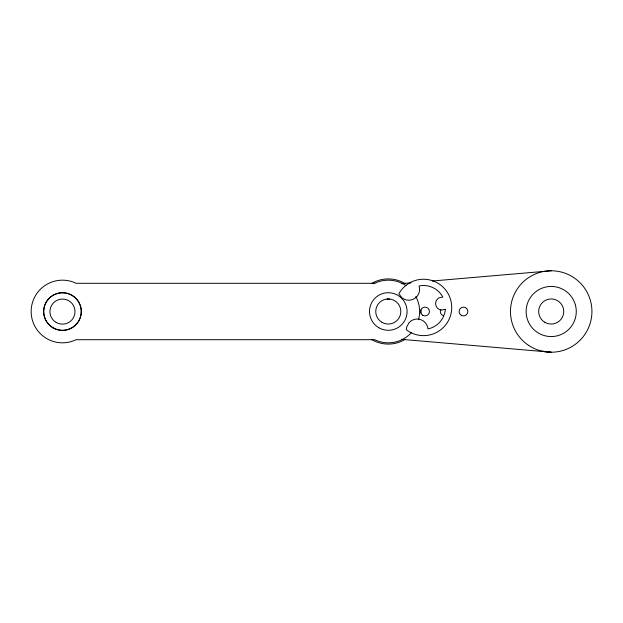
<?xml version="1.0" encoding="UTF-8"?>
<svg xmlns="http://www.w3.org/2000/svg" width="623" height="623" viewBox="0 0 623 623"><rect width="100%" height="100%" fill="white"/><g stroke="black" fill="none" stroke-linecap="round" stroke-linejoin="round"><path stroke-width="0.93" d="M373.979 283.699L375.552 282.881A31.329 31.329 0 0 1 406.04 285.684M401.344 283.683L410.993 282.842M432.23 281.012L551.207 270.771M374.781 283.301L75.99 283.301L75.219 282.881A31.329 31.329 0 0 0 31.15 311.5A31.329 31.329 0 0 0 75.219 340.119L76.053 339.699L374.719 339.699L375.552 340.119A31.329 31.329 0 0 0 411.577 332.464M386.984 299.04L389.609 299.04M401.469 339.325L551.207 352.229L542.018 351.131M420.837 309.865A32.583 32.583 0 0 1 420.837 313.135M405.059 339.442A32.583 32.583 0 0 1 371.534 339.442M371.534 283.558A32.583 32.583 0 0 1 405.059 283.558M443.553 315.736A4.384 4.384 0 0 1 440.889 309.304M415.829 296.548A31.329 31.329 0 0 1 418.555 319.607M445.336 309.312L445.32 309.833A21.93 21.93 0 0 1 427.978 328.913A10.864 10.864 0 0 0 409.085 322.628L406.663 327.114L406.297 329.653L408.049 331.008A28.199 28.199 0 0 0 447.096 322.909A28.199 28.199 0 0 0 438.997 283.862A28.199 28.199 0 0 0 399.95 291.961L398.884 293.9L402.045 297.903L404.241 299.242A10.864 10.864 0 0 0 419.069 285.965A21.93 21.93 0 0 1 442.564 296.564L442.789 297.039L438.849 297.895A6.565 6.565 0 0 0 441.38 310.09L445.336 309.312M575.481 305.27L575.411 305.013A25.06 25.06 0 0 0 533.545 293.713A25.06 25.06 0 0 0 544.549 335.665A25.06 25.06 0 0 0 575.481 305.27M378.893 327.776A18.799 18.799 0 0 0 407.092 311.5A18.799 18.799 0 0 0 378.893 295.224A18.799 18.799 0 0 0 378.893 327.776M382.031 322.356A12.53 12.53 0 0 0 400.823 311.5A12.53 12.53 0 0 0 382.031 300.644A12.53 12.53 0 0 0 382.031 322.356M53.08 327.885A18.799 18.799 0 0 0 81.278 311.601A18.799 18.799 0 0 0 53.08 295.325A18.799 18.799 0 0 0 53.08 327.885M56.21 322.457A12.53 12.53 0 0 0 75.009 311.601A12.53 12.53 0 0 0 56.21 300.753A12.53 12.53 0 0 0 56.21 322.457M528.662 345.422A40.729 40.729 0 0 0 591.85 314.054A40.729 40.729 0 0 0 533.093 275.023A40.729 40.729 0 0 0 528.662 345.422M461.293 315.3A4.384 4.384 0 0 0 467.873 311.5A4.384 4.384 0 0 0 461.293 307.7A4.384 4.384 0 0 0 461.293 315.3M544.938 322.356A12.53 12.53 0 0 0 563.737 311.5A12.53 12.53 0 0 0 544.938 300.644A12.53 12.53 0 0 0 544.938 322.356M422.846 315.3A4.384 4.384 0 0 0 429.426 311.5A4.384 4.384 0 0 0 422.846 307.7A4.384 4.384 0 0 0 422.846 315.3M53.08 327.776A18.799 18.799 0 0 0 81.278 311.5A18.799 18.799 0 0 0 53.08 295.224A18.799 18.799 0 0 0 53.08 327.776"/></g></svg>
